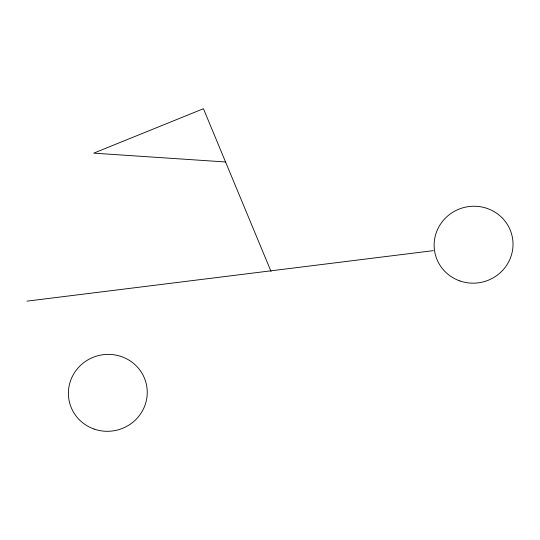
<?xml version="1.0" encoding="UTF-8"?>
<svg xmlns="http://www.w3.org/2000/svg" width="540" height="540" viewBox="0 0 540 540"><rect width="100%" height="100%" fill="white"/><g stroke="black" fill="none" stroke-linecap="round" stroke-linejoin="round"><path stroke-width="0.81" d="M27 301.144L433.316 250.641M225.558 161.966L93.71 153.158L203.438 108.716L271.033 271.431M94.129 429.07A39.488 38.414 -12.9 0 0 146.691 385.911A39.488 38.414 -12.9 0 0 82.634 363.535A39.488 38.414 -12.9 0 0 94.129 429.07M459.884 280.942A39.494 38.414 -12.9 0 0 512.453 237.776A39.494 38.414 -12.9 0 0 448.389 215.399A39.494 38.414 -12.9 0 0 459.884 280.942"/></g></svg>
